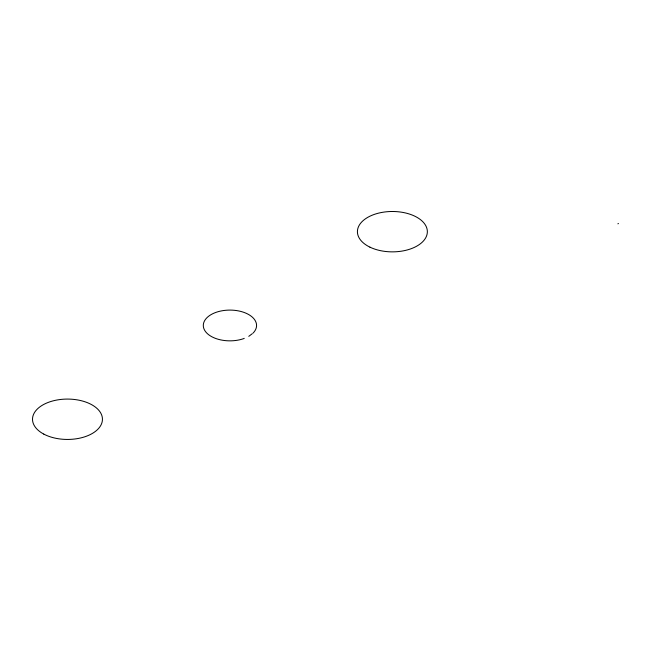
<?xml version="1.0" encoding="UTF-8"?>
<svg xmlns="http://www.w3.org/2000/svg" width="651" height="651" viewBox="0 0 651 651"><rect width="100%" height="100%" fill="white"/><g stroke="black" fill="none" stroke-linecap="round" stroke-linejoin="round"><path stroke-width="0.98" d="M248.772 336.339L252.246 333.727M617.88 223.83L618.45 223.496M244.239 338.349L243.254 338.789A26.634 15.38 0 0 1 203.706 328.137A26.634 15.38 0 0 1 234.563 310.324A26.634 15.38 0 0 1 253.003 333.157M43.747 434.079A34.959 20.181 0 0 0 101.58 423.711A34.959 20.181 0 0 0 57.117 399.983A34.959 20.181 0 0 0 43.747 434.079M369.923 247.144A34.959 20.181 0 0 0 426.82 235.174A34.959 20.181 0 0 0 380.412 212.714A34.959 20.181 0 0 0 369.923 247.144"/></g></svg>
